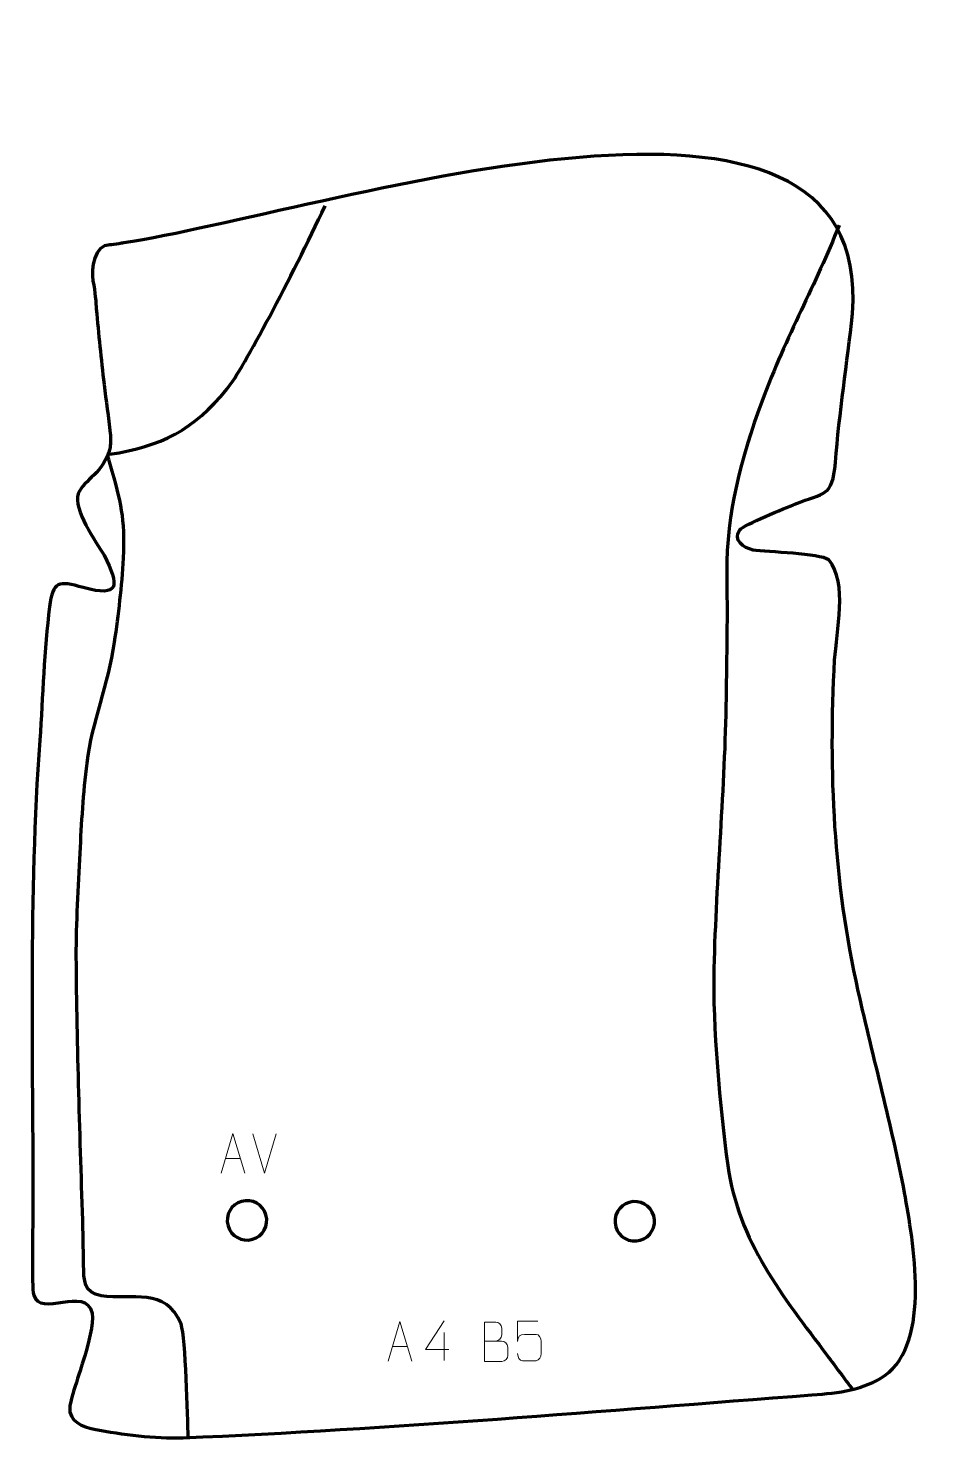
# Model space of a CAD drawing. Header units: millimetres. Extents: x 1003 to 1575, y 59 to 952.
import ezdxf

# ---------------------------------------------------------------- set-up
doc = ezdxf.new("R2010")
doc.units = ezdxf.units.MM
doc.header["$MEASUREMENT"] = 0
doc.layers.add('layer 2', color=7, linetype='Continuous')
doc.layers.add('layer 3', color=7, linetype='Continuous')

msp = doc.modelspace()

# ---------------------------------------------------------------- linework, layer by layer
at = {"layer": 'layer 2', "color": 140, "lineweight": 158}
for points, knots in [([(1054.3106, 682.2452), (1087.0201, 686.9555), (1107.4549, 697.7163), (1128.6113, 723.403), (1128.6113, 723.403), (1139.4131, 737.1448), (1169.1982, 793.9437), (1190.7424, 839.3588)], [0, 0, 0, 0, 0.33333333, 0.33333333, 0.33333333, 0.33333333, 1, 1, 1, 1]), ([(1515.9365, 827.2783), (1501.1383, 789.1639), (1482.8945, 758.2243), (1467.006, 715.3363), (1467.006, 715.3363), (1453.9576, 679.7269), (1444.6555, 645.4493), (1444.8488, 607.1944), (1444.8488, 607.1944), (1445.3279, 580.8567), (1444.8398, 554.4089), (1444.4554, 528.0678), (1444.4554, 528.0678), (1443.626, 471.0186), (1438.1701, 414.0241), (1436.7204, 356.7702), (1436.7204, 356.7702), (1435.8309, 319.9936), (1440.6075, 268.8911), (1445.488, 232.1289), (1445.488, 232.1289), (1452.2025, 184.044), (1480.3612, 149.1568), (1508.525, 111.6736), (1508.525, 111.6736), (1513.9381, 104.4441), (1519.3536, 97.2183), (1524.7466, 89.9736)], [0, 0, 0, 0, 0.125, 0.125, 0.125, 0.125, 0.25, 0.25, 0.25, 0.25, 0.375, 0.375, 0.375, 0.375, 0.5, 0.5, 0.5, 0.5, 0.625, 0.625, 0.625, 0.625, 0.75, 0.75, 0.75, 0.75, 1, 1, 1, 1]), ([(1104.1402, 59.8625), (1103.5948, 72.9943), (1102.6963, 122.6098), (1099.5776, 131.7386), (1099.5776, 131.7386), (1089.855, 155.5137), (1068.5996, 146.6549), (1048.9423, 149.6288), (1048.9423, 149.6288), (1037.9427, 151.2929), (1038.0826, 159.3762), (1037.8708, 169.2048), (1037.8708, 169.2048), (1037.7061, 176.8475), (1037.7321, 184.3257), (1037.4933, 192.0484), (1037.4933, 192.0484), (1035.719, 249.4399), (1033.6561, 306.8039), (1033.2739, 364.2284), (1033.2739, 364.2284), (1033.1469, 385.5165), (1034.7569, 408.375), (1035.7079, 429.7959), (1035.7079, 429.7959), (1036.5564, 448.9059), (1037.8275, 467.7894), (1040.0582, 486.7952), (1040.0582, 486.7952), (1043.3182, 512.5711), (1053.5442, 536.7179), (1057.4489, 563.2193), (1057.4489, 563.2193), (1060.0667, 580.9867), (1062.1682, 598.5067), (1063.166, 616.4503), (1063.166, 616.4503), (1064.1338, 642.5334), (1061.7986, 651.0786), (1054.7389, 675.9458), (1054.7389, 675.9458), (1054.1958, 677.8528), (1053.6592, 679.7602), (1053.1266, 681.6702)], [0, 0, 0, 0, 0.08333333, 0.08333333, 0.08333333, 0.08333333, 0.16666667, 0.16666667, 0.16666667, 0.16666667, 0.25, 0.25, 0.25, 0.25, 0.33333333, 0.33333333, 0.33333333, 0.33333333, 0.41666667, 0.41666667, 0.41666667, 0.41666667, 0.5, 0.5, 0.5, 0.5, 0.58333333, 0.58333333, 0.58333333, 0.58333333, 0.66666667, 0.66666667, 0.66666667, 0.66666667, 0.75, 0.75, 0.75, 0.75, 0.83333333, 0.83333333, 0.83333333, 0.83333333, 1, 1, 1, 1])]:
    msp.add_open_spline(points, degree=3, knots=knots, dxfattribs=at)
at = {"layer": 'layer 2', "color": 250, "lineweight": 9}
for points, knots in [([(1124.9685, 227.2453), (1124.9685, 227.2453), (1132.3395, 252.1988), (1132.3395, 252.1988), (1132.3395, 252.1988), (1132.3395, 252.1988), (1139.9094, 227.2453), (1139.9094, 227.2453)], [0, 0, 0, 0, 0.33333333, 0.33333333, 0.33333333, 0.33333333, 1, 1, 1, 1]), ([(1230.578, 108.258), (1230.578, 108.258), (1237.949, 133.2115), (1237.949, 133.2115), (1237.949, 133.2115), (1237.949, 133.2115), (1245.5189, 108.258), (1245.5189, 108.258)], [0, 0, 0, 0, 0.33333333, 0.33333333, 0.33333333, 0.33333333, 1, 1, 1, 1]), ([(1268.9926, 115.5787), (1268.9926, 115.5787), (1254.1709, 115.5787), (1254.1709, 115.5787), (1254.1709, 115.5787), (1254.1709, 115.5787), (1266.0485, 133.6492), (1266.0485, 133.6492)], [0, 0, 0, 0, 0.33333333, 0.33333333, 0.33333333, 0.33333333, 1, 1, 1, 1]), ([(1291.537, 120.9609), (1295.1756, 120.9613), (1298.7627, 120.9613), (1302.4021, 120.9609), (1302.4021, 120.9609), (1304.3775, 120.9436), (1306.3011, 119.2075), (1306.3011, 117.1579), (1306.3011, 117.1579), (1306.3007, 116.0293), (1306.3007, 112.9799), (1306.3011, 111.851), (1306.3011, 111.851), (1306.3187, 109.9931), (1304.7766, 107.9792), (1302.4551, 107.9961), (1302.4551, 107.9961), (1298.8153, 107.9965), (1295.1759, 107.9965), (1291.537, 107.9961), (1291.537, 107.9961), (1291.537, 116.3144), (1291.537, 124.6322), (1291.537, 132.9497), (1291.537, 132.9497), (1293.9107, 132.9497), (1296.2848, 132.9497), (1298.659, 132.9497), (1298.659, 132.9497), (1300.3398, 132.9673), (1302.4366, 131.0568), (1302.4543, 129.0944), (1302.4543, 129.0944), (1302.4539, 127.0283), (1302.4539, 126.8823), (1302.4543, 124.8158), (1302.4543, 124.8158), (1302.4716, 122.7497), (1300.6171, 120.9436), (1298.6071, 120.9609)], [0, 0, 0, 0, 0.09090909, 0.09090909, 0.09090909, 0.09090909, 0.18181818, 0.18181818, 0.18181818, 0.18181818, 0.27272727, 0.27272727, 0.27272727, 0.27272727, 0.36363636, 0.36363636, 0.36363636, 0.36363636, 0.45454545, 0.45454545, 0.45454545, 0.45454545, 0.54545455, 0.54545455, 0.54545455, 0.54545455, 0.63636364, 0.63636364, 0.63636364, 0.63636364, 0.72727273, 0.72727273, 0.72727273, 0.72727273, 0.81818182, 0.81818182, 0.81818182, 0.81818182, 1, 1, 1, 1]), ([(1325.3636, 133.416), (1325.3636, 133.416), (1312.5119, 133.416), (1312.5119, 133.416), (1312.5119, 133.416), (1312.5122, 129.1854), (1312.5122, 124.9545), (1312.5119, 120.7233), (1312.5119, 120.7233), (1312.5116, 124.0334), (1314.1426, 125.1052), (1316.9546, 125.1657), (1316.9546, 125.1657), (1319.3942, 125.166), (1321.8337, 125.166), (1324.2729, 125.1657), (1324.2729, 125.1657), (1325.9227, 125.1725), (1327.3976, 122.792), (1327.4261, 120.7233), (1327.4261, 120.7233), (1327.4258, 118.136), (1327.4258, 115.5484), (1327.4261, 112.9607), (1327.4261, 112.9607), (1327.4723, 111.0013), (1325.9729, 108.565), (1324.347, 108.5065), (1324.347, 108.5065), (1322.3905, 108.5068), (1317.4955, 108.5068), (1315.5385, 108.5065), (1315.5385, 108.5065), (1313.693, 108.4977), (1312.5859, 110.4625), (1312.5651, 113.0136)], [0, 0, 0, 0, 0.1, 0.1, 0.1, 0.1, 0.2, 0.2, 0.2, 0.2, 0.3, 0.3, 0.3, 0.3, 0.4, 0.4, 0.4, 0.4, 0.5, 0.5, 0.5, 0.5, 0.6, 0.6, 0.6, 0.6, 0.7, 0.7, 0.7, 0.7, 0.8, 0.8, 0.8, 0.8, 1, 1, 1, 1])]:
    msp.add_open_spline(points, degree=3, knots=knots, dxfattribs=at)
for points in [[(1152.328, 227.238), (1152.328, 227.238), (1145.0062, 252.1916), (1145.0062, 252.1916)], [(1159.6499, 252.1916), (1159.6499, 252.1916), (1152.3281, 227.238), (1152.3281, 227.238)], [(1127.6911, 236.4947), (1127.6911, 236.4947), (1137.1868, 236.4947), (1137.1868, 236.4947)], [(1266.0485, 126.3398), (1266.0485, 126.3398), (1266.0485, 108.6751), (1266.0485, 108.6751)], [(1233.3006, 117.5074), (1233.3006, 117.5074), (1242.7963, 117.5074), (1242.7963, 117.5074)]]:
    msp.add_open_spline(points, degree=3, dxfattribs=at)
at = {"layer": 'layer 2', "color": 142, "lineweight": 200}
for points in [[(1142.3225, 184.8666), (1135.442, 184.3028), (1129.4072, 189.4235), (1128.8433, 196.3039), (1128.8433, 196.3039), (1128.2795, 203.1844), (1133.4001, 209.2193), (1140.2806, 209.7831), (1140.2806, 209.7831), (1147.1611, 210.347), (1153.1959, 205.2263), (1153.7598, 198.3458), (1153.7598, 198.3458), (1154.3236, 191.4654), (1149.203, 185.4305), (1142.3225, 184.8666)], [(1387.6668, 184.2657), (1380.7863, 183.7018), (1374.7514, 188.8225), (1374.1876, 195.703), (1374.1876, 195.703), (1373.6237, 202.5834), (1378.7444, 208.6183), (1385.6249, 209.1822), (1385.6249, 209.1822), (1392.5054, 209.746), (1398.5402, 204.6253), (1399.1041, 197.7449), (1399.1041, 197.7449), (1399.6679, 190.8644), (1394.5473, 184.8295), (1387.6668, 184.2657)]]:
    msp.add_open_spline(points, degree=3, knots=[0, 0, 0, 0, 0.2, 0.2, 0.2, 0.2, 0.4, 0.4, 0.4, 0.4, 0.6, 0.6, 0.6, 0.6, 1, 1, 1, 1], dxfattribs=at)
at = {"layer": 'layer 3', "color": 242, "lineweight": 158}
msp.add_open_spline([(1043.2732, 138.5174), (1039.1334, 156.5671), (1010.3664, 135.5083), (1006.3107, 150.0802), (1006.3107, 150.0802), (1004.7814, 155.5749), (1005.7517, 192.5994), (1005.7684, 201.5167), (1005.7684, 201.5167), (1005.9547, 300.9757), (1002.845, 402.3696), (1010.1862, 501.3429), (1010.1862, 501.3429), (1012.0987, 528.9512), (1012.8845, 558.4173), (1016.3571, 585.6854), (1016.3571, 585.6854), (1018.4152, 601.8456), (1021.9939, 602.3994), (1037.6105, 597.7996), (1037.6105, 597.7996), (1061.3295, 591.4696), (1060.4129, 599.2916), (1050.8658, 618.262), (1050.8658, 618.262), (1045.8572, 626.6863), (1030.7593, 647.5688), (1034.5172, 657.1381), (1034.5172, 657.1381), (1038.2888, 666.7421), (1050.6566, 669.6302), (1054.6501, 686.5929), (1054.6501, 686.5929), (1055.1203, 689.7702), (1054.9947, 692.3345), (1054.7685, 695.5123), (1054.7685, 695.5123), (1053.8072, 705.5994), (1051.9951, 716.1945), (1050.8149, 726.4403), (1050.8149, 726.4403), (1048.9304, 742.7989), (1047.3672, 757.8456), (1045.9177, 774.2329), (1045.9177, 774.2329), (1045.7499, 777.7588), (1045.1707, 785.0531), (1043.829, 791.9233), (1043.829, 791.9233), (1042.2992, 799.7565), (1044.8338, 814.8749), (1054.5045, 814.7997), (1054.5045, 814.7997), (1054.9034, 814.7965), (1055.272, 814.8092), (1055.5789, 814.8491), (1055.5789, 814.8491), (1057.6106, 815.1133), (1059.7102, 815.4093), (1061.8748, 815.7346), (1061.8748, 815.7346), (1062.3574, 815.8071), (1062.8432, 815.8812), (1063.3323, 815.9566), (1063.3323, 815.9566), (1065.2133, 816.2468), (1067.142, 816.5584), (1069.1156, 816.89), (1069.1156, 816.89), (1201.5613, 839.1454), (1538.5841, 951.8688), (1524.3882, 771.2), (1524.3882, 771.2), (1521.0903, 739.5419), (1516.0369, 708.7782), (1513.6751, 676.9068), (1513.6751, 676.9068), (1511.4887, 654.6347), (1507.2182, 658.4794), (1487.9824, 650.6178), (1487.9824, 650.6178), (1482.298, 648.3063), (1455.5178, 637.6866), (1453.069, 634.3037), (1453.069, 634.3037), (1448.5259, 628.0276), (1455.428, 622.8796), (1461.4887, 621.5876), (1461.4887, 621.5876), (1471.1418, 620.2176), (1503.4437, 619.54), (1509.4765, 615.3581), (1509.4765, 615.3581), (1521.5461, 600.773), (1514.3136, 569.9452), (1513.1392, 552.0898), (1513.1392, 552.0898), (1509.3495, 480.2031), (1512.5069, 412.8402), (1528.0884, 342.3686), (1528.0884, 342.3686), (1537.5779, 300.0225), (1549.3386, 257.3555), (1557.3862, 214.8308), (1557.3862, 214.8308), (1562.8238, 184.2925), (1574.618, 119.9167), (1544.882, 99.1606), (1544.882, 99.1606), (1531.7373, 89.9854), (1515.988, 88.1218), (1498.7904, 86.8213), (1498.7904, 86.8213), (1366.6718, 76.8291), (1233.1203, 65.2375), (1100.8895, 59.7259), (1100.8895, 59.7259), (1082.6122, 59.0739), (1062.6126, 61.8066), (1044.6059, 65.0889), (1044.6059, 65.0889), (1037.4977, 66.3846), (1028.2485, 70.3393), (1029.078, 79.0148), (1029.078, 79.0148), (1029.6049, 84.5244), (1036.6224, 104.635), (1038.6458, 111.6768), (1038.6458, 111.6768), (1040.5998, 118.4768), (1044.4109, 131.6112), (1043.2732, 138.5174)], degree=3, knots=[0, 0, 0, 0, 0.02941176, 0.02941176, 0.02941176, 0.02941176, 0.05882353, 0.05882353, 0.05882353, 0.05882353, 0.08823529, 0.08823529, 0.08823529, 0.08823529, 0.11764706, 0.11764706, 0.11764706, 0.11764706, 0.14705882, 0.14705882, 0.14705882, 0.14705882, 0.17647059, 0.17647059, 0.17647059, 0.17647059, 0.20588235, 0.20588235, 0.20588235, 0.20588235, 0.23529412, 0.23529412, 0.23529412, 0.23529412, 0.26470588, 0.26470588, 0.26470588, 0.26470588, 0.29411765, 0.29411765, 0.29411765, 0.29411765, 0.32352941, 0.32352941, 0.32352941, 0.32352941, 0.35294118, 0.35294118, 0.35294118, 0.35294118, 0.38235294, 0.38235294, 0.38235294, 0.38235294, 0.41176471, 0.41176471, 0.41176471, 0.41176471, 0.44117647, 0.44117647, 0.44117647, 0.44117647, 0.47058824, 0.47058824, 0.47058824, 0.47058824, 0.5, 0.5, 0.5, 0.5, 0.52941176, 0.52941176, 0.52941176, 0.52941176, 0.55882353, 0.55882353, 0.55882353, 0.55882353, 0.58823529, 0.58823529, 0.58823529, 0.58823529, 0.61764706, 0.61764706, 0.61764706, 0.61764706, 0.64705882, 0.64705882, 0.64705882, 0.64705882, 0.67647059, 0.67647059, 0.67647059, 0.67647059, 0.70588235, 0.70588235, 0.70588235, 0.70588235, 0.73529412, 0.73529412, 0.73529412, 0.73529412, 0.76470588, 0.76470588, 0.76470588, 0.76470588, 0.79411765, 0.79411765, 0.79411765, 0.79411765, 0.82352941, 0.82352941, 0.82352941, 0.82352941, 0.85294118, 0.85294118, 0.85294118, 0.85294118, 0.88235294, 0.88235294, 0.88235294, 0.88235294, 0.91176471, 0.91176471, 0.91176471, 0.91176471, 0.94117647, 0.94117647, 0.94117647, 0.94117647, 1, 1, 1, 1], dxfattribs=at)

doc.saveas('drawing.dxf')
